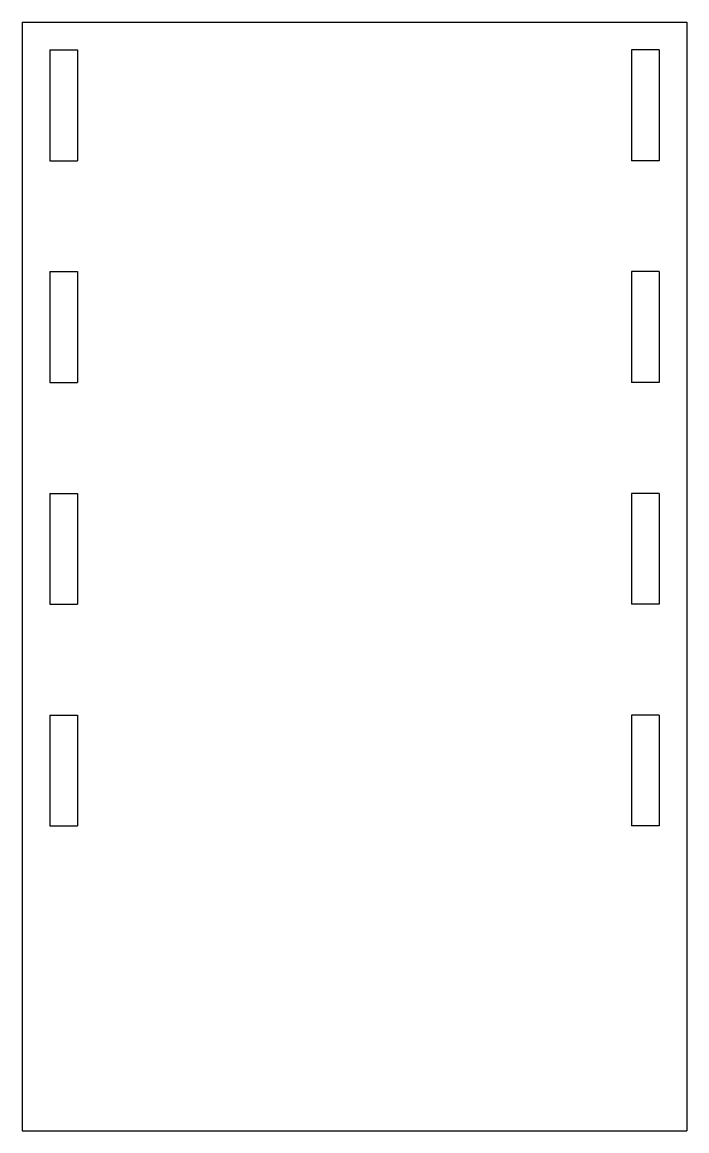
# Model space of a CAD drawing. Extents: x -1.5 to 1.5, y -2.5 to 2.5.
import ezdxf

# ---------------------------------------------------------------- set-up
doc = ezdxf.new("R2010")
doc.units = 0
doc.header["$MEASUREMENT"] = 0
doc.layers.add('VISIBLE', color=7, linetype='CONTINUOUS')

msp = doc.modelspace()

# ---------------------------------------------------------------- linework, layer by layer
at = {"layer": 'VISIBLE'}
for p, q in [((-1.5, 2.5), (-1.5, -2.5)), ((-1.5, 2.5), (1.5, 2.5)), ((1.5, 2.5), (1.5, -2.5)), ((-1.375, 2.375), (-1.25, 2.375)), ((-1.375, 2.375), (-1.375, 1.875)), ((-1.25, 2.375), (-1.25, 1.875)), ((1.25, 2.375), (1.25, 1.875)), ((1.375, 2.375), (1.25, 2.375)), ((1.375, 2.375), (1.375, 1.875)), ((-1.375, 1.875), (-1.25, 1.875)), ((1.375, 1.875), (1.25, 1.875)), ((-1.375, 1.375), (-1.375, 0.875)), ((-1.375, 1.375), (-1.25, 1.375)), ((-1.25, 1.375), (-1.25, 0.875)), ((1.375, 1.375), (1.25, 1.375)), ((1.25, 1.375), (1.25, 0.875)), ((1.375, 1.375), (1.375, 0.875)), ((-1.375, 0.875), (-1.25, 0.875)), ((1.375, 0.875), (1.25, 0.875)), ((-1.375, 0.375), (-1.375, -0.125)), ((-1.375, 0.375), (-1.25, 0.375)), ((-1.25, 0.375), (-1.25, -0.125)), ((1.375, 0.375), (1.25, 0.375)), ((1.25, 0.375), (1.25, -0.125)), ((1.375, 0.375), (1.375, -0.125)), ((-1.375, -0.125), (-1.25, -0.125)), ((1.375, -0.125), (1.25, -0.125)), ((-1.375, -0.625), (-1.25, -0.625)), ((-1.375, -0.625), (-1.375, -1.125)), ((-1.25, -0.625), (-1.25, -1.125)), ((1.375, -0.625), (1.25, -0.625)), ((1.25, -0.625), (1.25, -1.125)), ((1.375, -0.625), (1.375, -1.125)), ((-1.375, -1.125), (-1.25, -1.125)), ((1.375, -1.125), (1.25, -1.125)), ((-1.5, -2.5), (1.5, -2.5))]:
    msp.add_line(p, q, dxfattribs=at)

doc.saveas('drawing.dxf')
